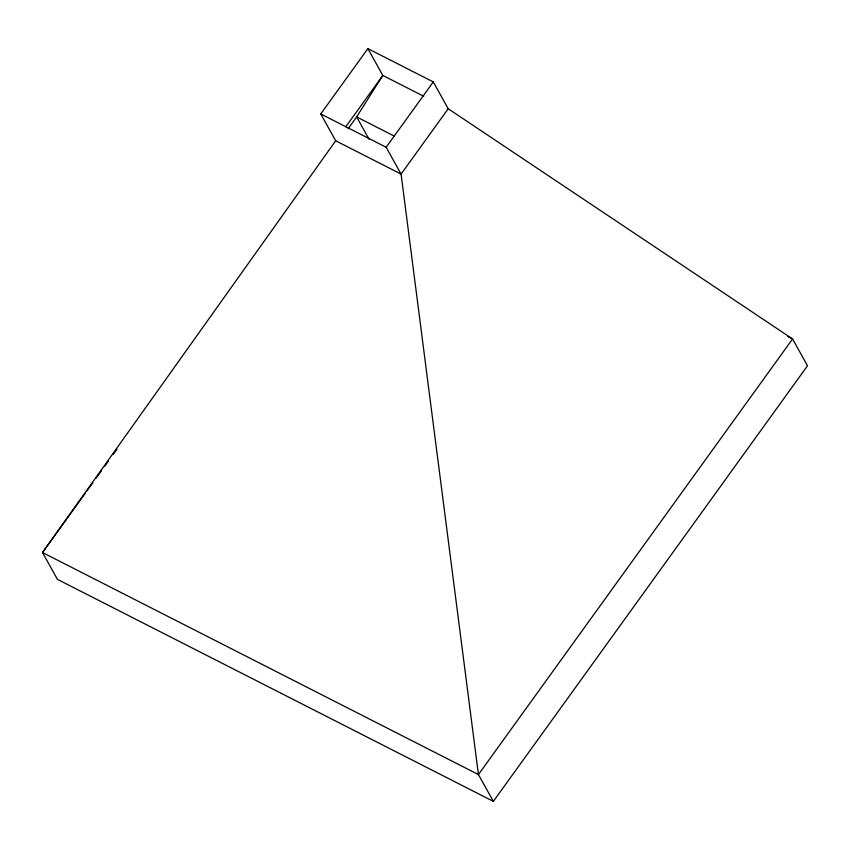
<?xml version="1.0" encoding="UTF-8"?>
<svg xmlns="http://www.w3.org/2000/svg" width="850" height="850" viewBox="0 0 850 850"><rect width="100%" height="100%" fill="white"/><g stroke="black" fill="none" stroke-linecap="round" stroke-linejoin="round"><path stroke-width="1.27" d="M335.686 140.781L42.5 552.521L57.428 579.349L493.361 801.38L807.5 365.776L792.572 338.948L448.205 108.747L433.277 81.919L367.88 48.62L320.758 113.953L335.686 140.781L401.083 174.091L478.433 774.562L493.361 801.38M345.737 126.852L382.808 75.438L367.88 48.62M85.159 493.372L42.5 552.521L478.433 774.562L792.572 338.948L787.844 336.547M86.711 491.215L92.916 482.609M96.018 478.306L101.448 470.783M104.55 466.48L108.428 461.104M113.082 454.644L116.96 449.267M348.107 128.743L356.639 116.918L382.808 75.438L423.683 96.252M448.205 108.747L401.083 174.091L386.155 147.262L433.277 81.919M394.442 136.17L356.639 116.918L369.081 139.273M320.758 113.953L386.155 147.262"/></g></svg>
